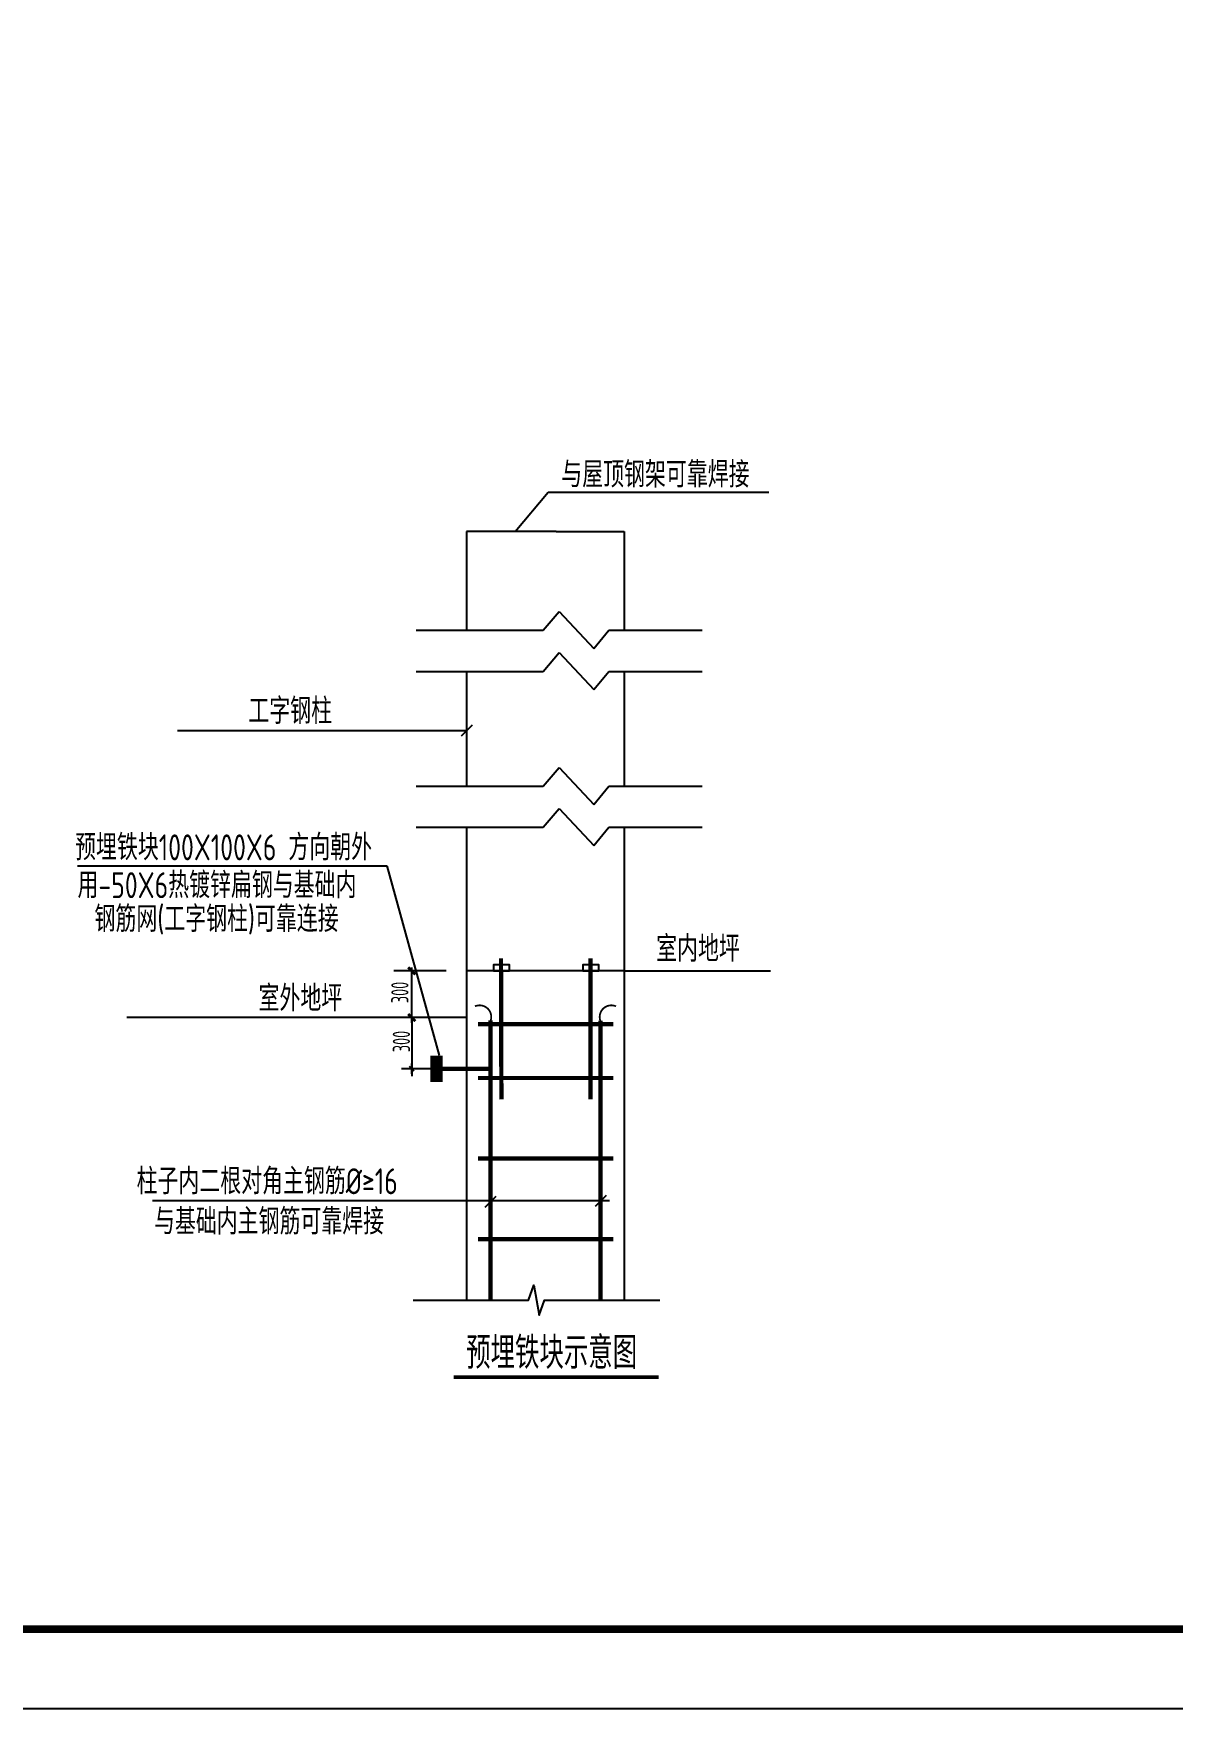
# Model space of a CAD drawing. Extents: x 4830845 to 5141198, y -443067 to -268177.
# Drawn here: x 4995372 to 5009731, y -422737 to -401620 of the extents above; entities that cross this region are included whole.
import ezdxf

# ---------------------------------------------------------------- set-up
doc = ezdxf.new("R2010")
doc.units = 0
doc.header["$LTSCALE"] = 1000
doc.header["$MEASUREMENT"] = 0
doc.linetypes.add('CENTER2', pattern=[1.125, 0.75, -0.125, 0.125, -0.125])
doc.layers.get('0').update_dxf_attribs({"linetype": 'CONTINUOUS'})
for name, color, linetype in [('PUB_TITLE', 4, 'CONTINUOUS'), ('TEL_SYMB', 3, 'CONTINUOUS'), ('WIRE-接地', 4, 'CONTINUOUS'), ('电气', 3, 'CONTINUOUS')]:
    doc.layers.add(name, color=color, linetype=linetype)
doc.styles.add('SCEI', font='sceie.shx', dxfattribs={"width": 0.75, "bigfont": 'sceic.shx'})
doc.styles.add('sceie', font='sceie.shx', dxfattribs={"width": 0.7, "bigfont": 'sceic.shx'})

# ---------------------------------------------------------------- blocks, each defined once
blk = doc.blocks.new('_DIMX')
blk.add_line((-150, 0), (150, 0))
at = {"const_width": 50}
blk.add_lwpolyline([(-70, -70), (70, 70)], dxfattribs=at)
blk = doc.blocks.new('_ArchTick')
at = {"color": 0, "linetype": 'ByBlock', "const_width": 0.4}
blk.add_lwpolyline([(-0.5, -0.5), (0.5, 0.5)], dxfattribs=at)

msp = doc.modelspace()

# ---------------------------------------------------------------- linework, layer by layer
at = {"linetype": 'Continuous', "const_width": 49}
msp.add_lwpolyline([(5000671, -418560.5), (5003252.8, -418560.5)], dxfattribs=at)
at = {"layer": 'PUB_TITLE', "color": 4}
msp.add_lwpolyline([(4945003.5, -422737.3), (5029103.5, -422737.3), (5029103.5, -363337.3), (4945003.5, -363337.3)], close=True, dxfattribs=at)
at = {"layer": 'PUB_TITLE', "color": 4, "const_width": 100}
msp.add_lwpolyline([(4947503.5, -421737.3), (5028103.5, -421737.3), (5028103.5, -364337.3), (4947503.5, -364337.3)], close=True, dxfattribs=at)
at = {"layer": 'TEL_SYMB', "color": 3}
msp.add_lwpolyline([(5000156.9, -417587.7), (5001612.3, -417587.7), (5001681.1, -417398.7), (5001747.7, -417776.7), (5001814.8, -417587.7), (5003270.2, -417587.7)], dxfattribs=at)
at = {"layer": 'WIRE-接地', "linetype": 'CENTER2', "const_width": 54}
msp.add_lwpolyline([(5000487.6, -414671.5), (5001153.3, -414671.5)], dxfattribs=at)
at = {"layer": '电气', "color": 4}
for p, q in [((5001446.6, -407898.1), (5001860.6, -407402)), ((5001860.6, -407402), (5004644.4, -407402)), ((5001960.3, -407898.1), (5000833.1, -407898.1)), ((5000833.1, -407898.1), (5000833.1, -409144.3)), ((5001960.3, -407898.1), (5002820.2, -407898.1)), ((5002820.2, -407898.1), (5002820.2, -409144.3)), ((5000833.1, -408947.4), (5000833.1, -409144.3)), ((5001796.2, -409144.3), (5001999.4, -408907)), ((5001999.4, -408907), (5002435.1, -409374.8)), ((5002820.2, -408947.4), (5002820.2, -409144.3)), ((5000197.1, -409144.3), (5001796.2, -409144.3)), ((5002435.1, -409374.8), (5002625, -409144.3)), ((5002625, -409144.3), (5003803.2, -409144.3)), ((5001796.2, -409661.5), (5001999.4, -409424.3)), ((5001999.4, -409424.3), (5002435.1, -409892)), ((5000197.1, -409661.5), (5001796.2, -409661.5)), ((5000833.1, -409661.5), (5000833.1, -411093.4)), ((5002435.1, -409892), (5002625, -409661.5)), ((5002625, -409661.5), (5003803.2, -409661.5)), ((5002820.2, -409661.5), (5002820.2, -411093.4)), ((5000833.1, -410913.2), (5000833.1, -411110.1)), ((5001796.2, -411110.1), (5001999.4, -410872.9)), ((5001999.4, -410872.9), (5002435.1, -411340.6)), ((5002820.2, -410913.2), (5002820.2, -411110.1)), ((5000197.1, -411110.1), (5001796.2, -411110.1)), ((5002435.1, -411340.6), (5002625, -411110.1)), ((5002625, -411110.1), (5003803.2, -411110.1)), ((5001796.2, -411627.3), (5001999.4, -411390.1)), ((5001999.4, -411390.1), (5002435.1, -411857.9)), ((5000197.1, -411627.3), (5001796.2, -411627.3)), ((5000833.1, -411627.3), (5000833.1, -412816.2)), ((5002435.1, -411857.9), (5002625, -411627.3)), ((5002625, -411627.3), (5003803.2, -411627.3)), ((5002820.2, -411627.3), (5002820.2, -412816.2)), ((5000833.1, -412581.7), (5000833.1, -413341.2)), ((5002820.2, -412581.7), (5002820.2, -417587.7)), ((5000575.1, -413437), (4999915.9, -413437)), ((5000833.1, -413341.2), (5000833.1, -417587.7)), ((5002825.6, -413435.4), (5004662.9, -413435.4)), ((5000833.1, -414026), (4996550.3, -414026))]:
    msp.add_line(p, q, dxfattribs=at)
at = {"layer": '电气', "color": 6}
for p, q in [((5000833.1, -410409.7), (4997187.7, -410409.7)), ((5000902.7, -410340.1), (5000763.6, -410479.2)), ((5002635.2, -416338.7), (4996873.8, -416338.7)), ((5001202.3, -416280.5), (5001063.1, -416419.7)), ((5002590.3, -416269.1), (5002451.1, -416408.3))]:
    msp.add_line(p, q, dxfattribs=at)
at = {"layer": '电气', "color": 2}
for p, q in [((4995928.9, -412115.6), (4999824.9, -412115.6)), ((4999824.9, -412115.6), (5000487.6, -414505.1))]:
    msp.add_line(p, q, dxfattribs=at)
at = {"layer": '电气'}
for p, q in [((5000140.9, -413647.7), (5000140.9, -413393.2)), ((5000140.9, -414026), (5000140.9, -413647.7)), ((5000833.1, -414026), (5000012, -414026)), ((5000140.9, -414026), (5000140.9, -414767.3)), ((5000833.1, -414671.5), (5000012, -414671.5)), ((5001127.6, -415105.3), (5001149.4, -415105.3))]:
    msp.add_line(p, q, dxfattribs=at)
at = {"layer": '电气', "color": 3}
msp.add_line((5002825.6, -413435.4), (5000838.5, -413435.4), dxfattribs=at)
at = {"layer": '电气', "color": 7}
msp.add_line((5000563.2, -414026), (4999904, -414026), dxfattribs=at)
at = {"layer": '电气', "color": 3, "const_width": 54}
for points in [[(5001265.8, -413280.8), (5001271.1, -415059.4)], [(5002392.6, -413280.8), (5002392.6, -415059.4)], [(5000974.7, -414108.2), (5002683.8, -414108.2)], [(5001132.7, -414063.3), (5001132.7, -417587.7)], [(5002520.7, -414065.3), (5002520.7, -417587.7)], [(5000974.7, -414788.1), (5002683.8, -414788.1)], [(5000974.7, -415803.5), (5002683.8, -415803.5)], [(5000974.7, -416818.8), (5002683.8, -416818.8)]]:
    msp.add_lwpolyline(points, dxfattribs=at)
at = {"layer": '电气', "color": 3}
for points in [[(5001170.8, -413435.4), (5001373.5, -413435.4), (5001373.5, -413362.6), (5001170.8, -413362.6)], [(5002297.6, -413435.4), (5002500.3, -413435.4), (5002500.3, -413362.6), (5002297.6, -413362.6)]]:
    msp.add_lwpolyline(points, close=True, dxfattribs=at)
at = {"layer": '电气', "color": 3, "const_width": 22.5}
for points in [[(5001132.7, -414073.3, 0.6702292), (5000938.1, -413884.5)], [(5002520.7, -414073.3, -0.6702292), (5002715.3, -413884.5)]]:
    msp.add_lwpolyline(points, format="xyb", dxfattribs=at)
at = {"layer": '电气', "const_width": 87.1}
for points in [[(5000420.2, -414837.9), (5000420.2, -414505.1)], [(5000487.6, -414837.9), (5000487.6, -414505.1)]]:
    msp.add_lwpolyline(points, dxfattribs=at)

# ---------------------------------------------------------------- block references
at = {"layer": '电气'}
for name, p, xscale, yscale, zscale, rotation in [('_ArchTick', (5000140.9, -413437), 89.99909999995725, 89.99909999995725, 89.99909999995725, 270), ('_DIMX', (5000140.9, -414671.5), 0.4354516454972327, 0.4354516454972327, 0.4354516454972327, 90)]:
    msp.add_blockref(name, p, dxfattribs=dict(at, xscale=xscale, yscale=yscale, zscale=zscale, rotation=rotation))
at = {"layer": '电气', "color": 4, "rotation": 90}
for name, xscale, yscale, zscale in [('_ArchTick', 89.99909999995725, 89.99909999995725, 89.99909999995725), ('_DIMX', 0.4354516454972327, 0.4354516454972327, 0.4354516454972327)]:
    msp.add_blockref(name, (5000140.9, -414026), dxfattribs=dict(at, xscale=xscale, yscale=yscale, zscale=zscale))

# ---------------------------------------------------------------- texts
at = {"linetype": 'Continuous', "style": 'SCEI', "width": 0.8}
msp.add_text('预埋铁块示意图', height=405.01, dxfattribs=at).set_placement((5000827.2, -418455.5))
at = {"layer": '电气', "style": 'sceie', "width": 0.85}
for s, height, p in [('与屋顶钢架可靠焊接', 326.59, (5002026.2, -407343.6)), ('工字钢柱', 326.59, (4998080.9, -410324.9)), ('预埋铁块100X100X6 方向朝外', 326.589, (4995896.8, -412043.8)), ('用-50X6热镀锌扁钢与基础内', 326.589, (4995926.9, -412520.6)), ('钢筋网(工字钢柱)可靠连接', 326.589, (4996141.9, -412947)), ('室内地坪', 326.59, (5003222.2, -413323)), ('室外地坪', 326.59, (4998209.7, -413947.1)), ('柱子内二根对角主钢筋%%C≥16', 326.589, (4996671.9, -416253.9)), ('与基础内主钢筋可靠焊接', 326.589, (4996891.2, -416761.2))]:
    msp.add_text(s, height=height, dxfattribs=at).set_placement(p)
at = {"layer": '电气', "color": 7, "char_height": 217.73, "attachment_point": 5, "rotation": 90, "style": 'sceie'}
for insert in [(4999990.9, -413710.2), (5000010.3, -414328.6)]:
    msp.add_mtext('300', dxfattribs=dict(at, insert=insert))

doc.saveas('drawing.dxf')
